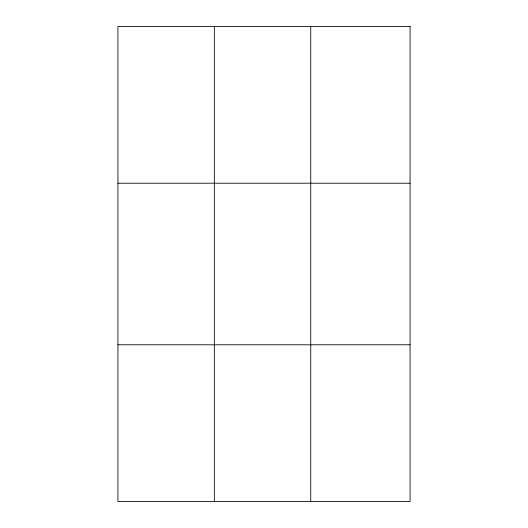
<?xml version="1.0" encoding="UTF-8"?>
<svg xmlns="http://www.w3.org/2000/svg" width="528" height="528" viewBox="0 0 528 528"><rect width="100%" height="100%" fill="white"/><g stroke="black" fill="none" stroke-linecap="round" stroke-linejoin="round"><path stroke-width="0.79" d="M214.335 26.4L214.335 501.6M310.741 26.4L310.741 501.6M117.929 183.216L410.071 183.216M117.929 344.784L410.071 344.784M410.071 26.4L410.071 501.6L117.929 501.6L117.929 26.4L410.071 26.4"/></g></svg>
